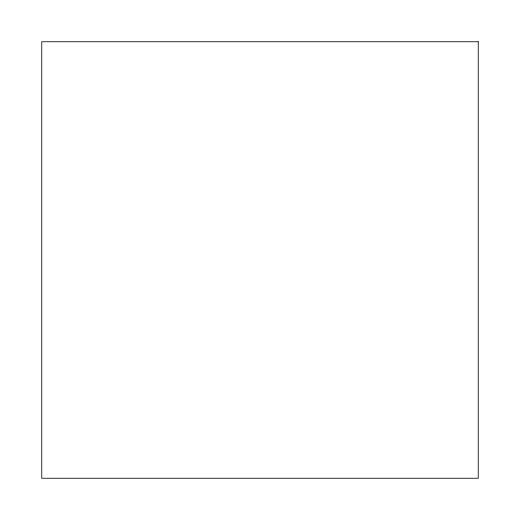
<?xml version="1.0" encoding="UTF-8"?>
<svg xmlns="http://www.w3.org/2000/svg" width="520" height="520" viewBox="0 0 520 520"><rect width="100%" height="100%" fill="white"/><g stroke="black" fill="none" stroke-linecap="round" stroke-linejoin="round"><path stroke-width="0.78" d="M478.25 41.75L41.75 41.75L41.75 478.25L478.25 478.25L478.25 41.75"/></g></svg>
